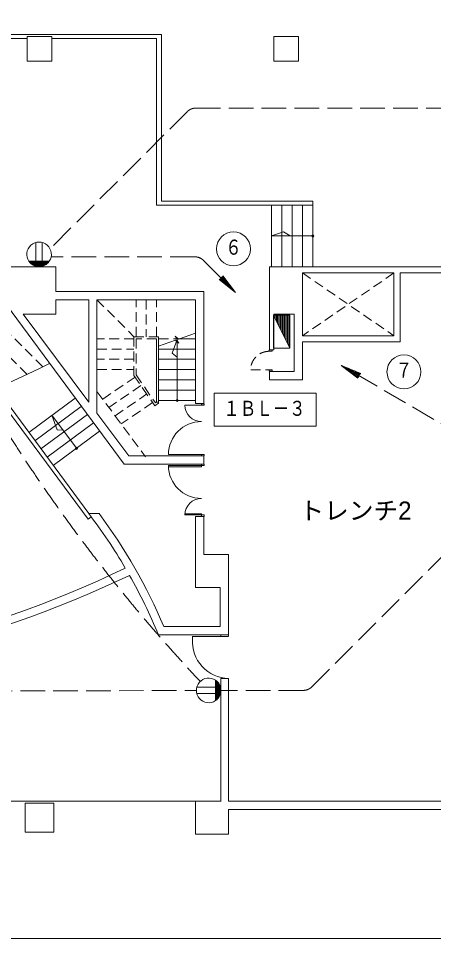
# Model space of a CAD drawing. Units: millimetres, scale not verified. Extents: x -74784 to -18784, y -38641 to 559.
# Drawn here: x -41465 to -31363, y -38641 to -16259 of the extents above; entities that cross this region are included whole.
import ezdxf
from ezdxf.enums import TextEntityAlignment as Align

# ---------------------------------------------------------------- set-up
doc = ezdxf.new("R2010")
doc.units = ezdxf.units.MM
doc.header["$LTSCALE"] = 200
doc.linetypes.add('DASHED1', pattern=[1.8, 1.2, -0.6])
doc.linetypes.add('DASHED3', pattern=[4, 3, -1])
for name, color, linetype, lineweight in [('1-0_155', 7, 'DASHED1', 9), ('1-8', 7, 'Continuous', 9), ('8-0', 7, 'DASHED3', 9), ('8-1', 7, 'Continuous', 9), ('8-2', 7, 'Continuous', 9), ('F-1', 7, 'Continuous', 9)]:
    doc.layers.add(name, color=color, linetype=linetype, lineweight=lineweight)
doc.layers.add('1-A', color=7, linetype='Continuous')
doc.styles.add('HG創英角ｺﾞｼｯｸUB', font='')
doc.styles.add('ＭＳ ゴシック', font='')
doc.styles.get('HG創英角ｺﾞｼｯｸUB').set_extended_font_data('HG創英角ｺﾞｼｯｸUB')
doc.styles.get('ＭＳ ゴシック').set_extended_font_data('MS Gothic')

msp = doc.modelspace()

# ---------------------------------------------------------------- linework, layer by layer
at = {"layer": '1-0_155'}
for p, q in [((-34553.4, -22451), (-32328.4, -23976)), ((-32328.4, -22451), (-34553.4, -23976)), ((-35813.4, -24806.2), (-35363.4, -24806.2))]:
    msp.add_line(p, q, dxfattribs=at)
msp.add_arc((-35363.4, -24806.2), 450, 90, 180, dxfattribs=at)
at = {"layer": '1-8'}
for p, q in [((-44578.4, -16751), (-41253.4, -16751)), ((-35303.4, -20801), (-35303.4, -22301)), ((-35053.4, -22301), (-35053.4, -20801)), ((-34803.4, -20801), (-34803.4, -22301)), ((-34553.4, -22301), (-34553.4, -20801)), ((-35303.4, -21551), (-34303.4, -21551)), ((-34553.4, -22451), (-32328.4, -22451)), ((-34553.4, -23976), (-34553.4, -22451)), ((-32328.4, -22451), (-32328.4, -23976)), ((-34753.4, -23451), (-35253.4, -23451)), ((-37570.8, -24060.3), (-37153.4, -23912)), ((-38053.4, -24231.7), (-37645.7, -24086.9)), ((-37603.4, -24071.9), (-37603.4, -25551)), ((-37544.7, -24051), (-37153.4, -24051)), ((-32328.4, -23976), (-34553.4, -23976)), ((-38053.4, -24231.7), (-38053.4, -25593.9)), ((-37153.4, -24301), (-38053.4, -24301)), ((-35363.4, -24321.2), (-35363.4, -24356.2)), ((-37153.4, -24551), (-38053.4, -24551)), ((-37153.4, -24801), (-38053.4, -24801)), ((-35363.4, -24806.2), (-35293.4, -24806.2)), ((-37153.4, -25051), (-38053.4, -25051)), ((-39768.4, -28440.3), (-42091.2, -25304.9)), ((-40084.3, -25494), (-41213.6, -26330.6)), ((-37153.4, -25301), (-38053.4, -25301)), ((-41064.8, -26531.4), (-39935.5, -25694.9)), ((-37153.4, -25551), (-38053.4, -25551)), ((-37413.4, -25666), (-36943.4, -25666)), ((-37013.4, -25631), (-37013.4, -25666)), ((-39786.7, -25895.7), (-40916, -26732.3)), ((-40767.2, -26933.2), (-39637.9, -26096.6)), ((-39489, -26297.5), (-40618.3, -27134.1)), ((-40381.1, -26273.8), (-40521.7, -26267.4)), ((-37813.4, -26866), (-36943.4, -26866)), ((-37013.4, -26901), (-37013.4, -26866)), ((-36953.4, -27101), (-36953.4, -26901)), ((-36943.4, -26866), (-36943.4, -26901)), ((-39691.6, -28383.4), (-39768.4, -28440.3)), ((-37234.6, -31296.3), (-36360.2, -31296.3)), ((-37229.9, -31296.3), (-37229.9, -31358.8)), ((-36535.7, -31251), (-36535.7, -31296.3)), ((-36353.4, -31296.3), (-36353.4, -31251)), ((-36535.7, -32314.7), (-36535.7, -35303.8)), ((-36353.4, -32314.7), (-36535.7, -32314.7)), ((-36353.4, -35301), (-36353.4, -32314.7)), ((-36535.7, -35301), (-63953.4, -35301)), ((-37153.4, -36101), (-37153.4, -35301)), ((-31053.4, -35301), (-36353.4, -35301)), ((-36353.4, -35501), (-36353.4, -36101)), ((-36353.4, -36101), (-37153.4, -36101))]:
    msp.add_line(p, q, dxfattribs=at)
at = {"layer": '1-8', "linetype": 'DASHED1'}
for p, q in [((-41254.9, -24918), (-43401.9, -22771)), ((-40874.7, -24732.6), (-42836.2, -22771)), ((-38603.4, -24001), (-38603.4, -23101)), ((-38353.4, -23101), (-38353.4, -24001)), ((-38103.4, -24001), (-38103.4, -23101)), ((-38653.4, -24051), (-39553.4, -24051)), ((-38053.4, -24001), (-38653.4, -24001)), ((-38053.4, -24001), (-38053.4, -24231.7)), ((-38053.4, -24051), (-37544.7, -24051)), ((-39553.4, -24301), (-38653.4, -24301)), ((-38653.4, -24551), (-39553.4, -24551)), ((-39553.4, -24801), (-38653.4, -24801)), ((-39413, -25522.4), (-38625.1, -24982.1)), ((-38483.7, -25188.3), (-39263.5, -25723)), ((-39553.4, -25333.8), (-38371, -26921.3)), ((-39114, -25923.7), (-38342.3, -25394.5)), ((-38201, -25600.7), (-38964.6, -26124.3))]:
    msp.add_line(p, q, dxfattribs=at)
at = {"layer": '1-8'}
for points in [[(-35353.4, -24321.2), (-35353.4, -22301), (-28753.4, -22301), (-28753.4, -17401), (-29353.4, -17401), (-29353.4, -16601), (-28753.4, -16601), (-28753.4, -11701), (-29353.4, -11701), (-29353.4, -10901), (-28753.4, -10901), (-28753.4, -7349.8)], [(-34303.4, -22301), (-34303.4, -20701), (-37986.8, -20701), (-37986.8, -16651), (-45228.4, -16651)], [(-40653.4, -16751), (-38103.4, -16751), (-38103.4, -20801), (-34303.4, -20801)], [(-34853.9, -21551), (-35017.1, -21450.2), (-35303.4, -21551)], [(-36943.4, -26901), (-38777.8, -26901), (-39553.4, -25859.7), (-39553.4, -23101), (-37153.4, -23101), (-37153.4, -25626.1), (-36953.4, -25626.1), (-36953.4, -22901), (-40553.4, -22901), (-40553.4, -22301), (-42403.4, -22301)], [(-63563.4, -27101), (-61613, -27101), (-58353.4, -22701), (-58353.4, -22501), (-42153.4, -22501), (-42153.4, -22701), (-38893.8, -27101), (-36943.4, -27101), (-36943.4, -27136), (-37813.4, -27136)], [(-29153.4, -31476), (-29153.4, -29976), (-28703.4, -29976), (-28703.4, -23976), (-29103.4, -23976), (-29103.4, -23101), (-29353.4, -23101), (-29353.4, -22451), (-32178.4, -22451), (-32178.4, -24126), (-34553.4, -24126), (-34553.4, -25051), (-35353.4, -25051), (-35353.4, -24851), (-34753.4, -24851), (-34753.4, -23451)], [(-35253.4, -23451), (-35253.4, -24321.2), (-35363.4, -24321.2)], [(-37603.4, -24071.9), (-37723.1, -24404.9), (-37603.4, -24502.3)], [(-37570.8, -24060.3), (-37648.9, -23991.8), (-37560.8, -24160.4), (-37645.7, -24086.9)], [(-38053.4, -25593.9), (-38103.4, -25593.9), (-38103.4, -24249.5)], [(-35363.4, -24356.2), (-35293.4, -24356.2), (-35293.4, -24321.2)], [(-35293.4, -24806.2), (-35293.4, -24841.2), (-35363.4, -24841.2), (-35363.4, -24806.2)], [(-42015.2, -25248.6), (-39753.9, -28301), (-39503.5, -28301)], [(-36943.4, -25666), (-36943.4, -25631), (-37013.4, -25631)], [(-40521.7, -26267.4), (-40649, -25912.3), (-40053.7, -26715.8)], [(-37813.4, -27166), (-37013.4, -27166), (-37013.4, -27101)], [(-37924.7, -31051), (-36553.4, -31051), (-36553.4, -30101), (-37153.4, -30101), (-37153.4, -28375.9), (-36953.4, -28375.9), (-36953.4, -29301), (-36353.4, -29301), (-36353.4, -31251), (-38057.6, -31251)], [(-30853.4, -31626), (-30853.4, -35301), (-30193.4, -35301), (-30193.4, -36101), (-31053.4, -36101), (-31053.4, -35501), (-36353.4, -35501)]]:
    msp.add_lwpolyline(points, dxfattribs=at)
for points in [[(-41253.4, -16701), (-40653.4, -16701), (-40653.4, -17301), (-41253.4, -17301)], [(-34653.4, -17301), (-35253.4, -17301), (-35253.4, -16701), (-34653.4, -16701)], [(-41347.5, -23451), (-39753.4, -25591.2), (-39753.4, -23101), (-40553.4, -23101), (-40553.4, -23451)], [(-37413.4, -28306), (-37013.4, -28306), (-37013.4, -28371), (-36943.4, -28371), (-36943.4, -28336), (-37413.4, -28336)], [(-40603.4, -35351), (-40603.4, -36051), (-41303.4, -36051), (-41303.4, -35351)]]:
    msp.add_lwpolyline(points, close=True, dxfattribs=at)
at = {"layer": '1-8', "linetype": 'DASHED1'}
for points in [[(-39553.4, -23101), (-38653.4, -24001), (-38653.4, -24940.9), (-38144.6, -25682.8), (-38053.4, -25620.3), (-38053.4, -25593.9)], [(-38103.4, -24249.5), (-38103.4, -24051), (-38603.4, -24051), (-38603.4, -24925.4), (-38131.7, -25613.3), (-38103.4, -25593.9)]]:
    msp.add_lwpolyline(points, dxfattribs=at)
at = {"layer": '1-8'}
for centre in [(-34303.4, -21551), (-37603.4, -25551), (-40053.7, -26715.8)]:
    msp.add_circle(centre, 25, dxfattribs=at)
at = {"layer": '1-8', "color": 4}
msp.add_arc((-50266.7, -5960.9), 20990.2, 247.21247, 297.08364, dxfattribs=at)
at = {"layer": '1-8'}
for centre, radius, start, end in [((-37013.4, -25666), 400, 180, 270), ((-37013.4, -26866), 800, 90, 180), ((-37013.4, -27136), 800, 180, 270), ((-37013.4, -28336), 400, 90, 180), ((-50253.4, -36301), 13200, 30.3671, 37.3052), ((-50253.4, -36301), 13400, 23.06599, 36.6564), ((-50235.6, -6083.6), 26146.5, 244.15336, 295.7793), ((-50253.4, -5729.9), 26678.5, 244.48486, 295.51514), ((-50253.4, -36301), 13200, 22.49332, 29.4732), ((-36331.6, -31414.9), 900, 176.42367, 268.61541)]:
    msp.add_arc(centre, radius, start, end, dxfattribs=at)
at = {"layer": '8-0'}
msp.add_arc((-7407.8, -4575.3), 40639.9, 212.3951, 223.18184, dxfattribs=at)
at = {"layer": '8-1'}
for p, q in [((-41040.5, -22167.7), (-41040.5, -21710.5)), ((-40884.2, -22167.7), (-40884.2, -21710.5)), ((-40713.5, -22167.7), (-41211.2, -22167.7)), ((-40725.2, -22183.9), (-41199.5, -22183.9)), ((-40738.7, -22200.1), (-41186, -22200.1)), ((-40754.3, -22216.4), (-41170.3, -22216.4)), ((-40772.6, -22232.6), (-41152.1, -22232.6)), ((-40794.4, -22248.8), (-41130.3, -22248.8)), ((-40821.4, -22265), (-41103.3, -22265)), ((-40857.3, -22281.2), (-41067.4, -22281.2)), ((-40921.6, -22297.4), (-41003.1, -22297.4)), ((-35258.8, -23480.2), (-34858.8, -24280.2)), ((-35218.8, -23480.2), (-35218.8, -23560.2)), ((-35188.8, -23480.2), (-35188.8, -23620.2)), ((-35158.8, -23480.2), (-35158.8, -23680.2)), ((-35128.8, -23480.2), (-35128.8, -23740.2)), ((-35098.8, -23480.2), (-35098.8, -23800.2)), ((-35068.8, -23480.2), (-35068.8, -23860.2)), ((-35038.8, -23480.2), (-35038.8, -23920.2)), ((-35008.8, -23480.2), (-35008.8, -23980.2)), ((-34978.8, -23480.2), (-34978.8, -24040.2)), ((-34948.8, -23480.2), (-34948.8, -24100.2)), ((-34918.8, -23480.2), (-34918.8, -24160.2)), ((-34888.8, -23480.2), (-34888.8, -24220.2)), ((-36698.2, -26173.6), (-36698.2, -25373.6)), ((-34220.4, -25373.6), (-36698.2, -25373.6)), ((-34220.4, -26173.6), (-34220.4, -25373.6)), ((-34220.4, -26173.6), (-36698.2, -26173.6)), ((-36668.2, -32355), (-36668.2, -32852.7)), ((-36652, -32366.7), (-36652, -32841)), ((-36635.8, -32380.2), (-36635.8, -32827.5)), ((-36619.6, -32395.9), (-36619.6, -32811.9)), ((-36603.4, -32414.1), (-36603.4, -32793.6)), ((-36587.1, -32435.9), (-36587.1, -32771.8)), ((-36668.2, -32525.7), (-37125.4, -32525.7)), ((-36570.9, -32462.9), (-36570.9, -32744.8)), ((-36554.7, -32498.8), (-36554.7, -32708.9)), ((-36538.5, -32563.1), (-36538.5, -32644.6)), ((-36668.2, -32682), (-37125.4, -32682))]:
    msp.add_line(p, q, dxfattribs=at)
msp.add_lwpolyline([(-35258.8, -23480.2), (-35258.8, -24280.2), (-34858.8, -24280.2), (-34858.8, -23480.2)], close=True, dxfattribs=at)
for centre, start, end in [((-40962.3, -22000.2), 326.0455, 213.95448), ((-40962.3, -22000.2), 213.95448, 326.0455), ((-40962.3, -22000.2), 213.95448, 326.0455), ((-36835.7, -32603.9), 56.0455, 303.95448), ((-36835.7, -32603.9), 303.95448, 56.0455), ((-36835.7, -32603.9), 303.95448, 56.0455)]:
    msp.add_arc(centre, 300, start, end, dxfattribs=at)
at = {"layer": '8-2', "linetype": 'DASHED3'}
for p, q in [((-37358.6, -18528.7), (-40694.7, -21864.7)), ((-37146.4, -18440.8), (-29361.8, -18440.8)), ((-37172.1, -22058.4), (-40668, -22058.4)), ((-36960, -22146.2), (-36179.1, -22927.1)), ((-29284.2, -27220.5), (-33607.9, -24698.3)), ((-34322.9, -32516), (-29266, -27459)), ((-49417.3, -32642.2), (-37135.7, -32605.2)), ((-34535, -32603.9), (-36535.7, -32603.9))]:
    msp.add_line(p, q, dxfattribs=at)
at = {"layer": '8-2'}
for p, q in [((-36432.9, -22592.3), (-36562, -22591.6)), ((-36444.3, -22577.3), (-36546.9, -22576.7)), ((-36455.7, -22562.2), (-36531.8, -22561.8)), ((-36467.2, -22547.1), (-36516.7, -22546.9)), ((-36478.6, -22532.1), (-36501.6, -22531.9)), ((-36179.1, -22927.1), (-36488.5, -22519)), ((-36179.1, -22927.1), (-36583.6, -22612.9)), ((-36421.5, -22607.4), (-36577.1, -22606.5)), ((-36410, -22622.5), (-36572.6, -22621.5)), ((-36398.6, -22637.5), (-36553.1, -22636.6)), ((-36387.2, -22652.6), (-36533.6, -22651.8)), ((-36375.8, -22667.7), (-36514.2, -22666.9)), ((-36364.4, -22682.8), (-36494.7, -22682)), ((-36352.9, -22697.8), (-36475.3, -22697.1)), ((-36341.5, -22712.9), (-36455.8, -22712.2)), ((-36330.1, -22728), (-36436.3, -22727.3)), ((-36318.7, -22743), (-36416.9, -22742.4)), ((-36307.3, -22758.1), (-36397.4, -22757.6)), ((-36295.8, -22773.2), (-36378, -22772.7)), ((-36284.4, -22788.2), (-36358.5, -22787.8)), ((-36273, -22803.3), (-36339, -22802.9)), ((-36261.6, -22818.4), (-36319.6, -22818)), ((-36250.1, -22833.4), (-36300.1, -22833.1)), ((-36238.7, -22848.5), (-36280.7, -22848.2)), ((-36227.3, -22863.6), (-36261.2, -22863.4)), ((-36215.9, -22878.6), (-36241.7, -22878.5)), ((-36204.5, -22893.7), (-36222.3, -22893.6)), ((-36193, -22908.8), (-36202.8, -22908.7)), ((-36181.6, -22923.8), (-36183.4, -22923.8)), ((-33607.9, -24698.3), (-33135.6, -24896.4)), ((-33607.9, -24698.3), (-33203, -25011.9)), ((-33604.6, -24700.9), (-33603, -24700.4)), ((-33589.7, -24712.4), (-33580.2, -24709.9)), ((-33574.7, -24724), (-33557.5, -24719.5)), ((-33559.8, -24735.6), (-33534.8, -24729)), ((-33544.9, -24747.2), (-33512.1, -24738.5)), ((-33529.9, -24758.7), (-33489.3, -24748.1)), ((-33515, -24770.3), (-33466.6, -24757.6)), ((-33500, -24781.9), (-33443.9, -24767.1)), ((-33485.1, -24793.5), (-33421.2, -24776.7)), ((-33470.1, -24805.1), (-33398.5, -24786.2)), ((-33455.2, -24816.6), (-33375.7, -24795.7)), ((-33440.2, -24828.2), (-33353, -24805.3)), ((-33425.3, -24839.8), (-33330.3, -24814.8)), ((-33410.3, -24851.4), (-33307.6, -24824.3)), ((-33395.4, -24862.9), (-33284.8, -24833.9)), ((-33380.4, -24874.5), (-33262.1, -24843.4)), ((-33365.5, -24886.1), (-33239.4, -24852.9)), ((-33350.5, -24897.7), (-33216.7, -24862.4)), ((-33335.6, -24909.2), (-33194, -24872)), ((-33320.6, -24920.8), (-33171.2, -24881.5)), ((-33305.7, -24932.4), (-33148.5, -24891)), ((-33290.7, -24944), (-33140.2, -24904.4)), ((-33275.8, -24955.6), (-33150.9, -24922.7)), ((-33260.8, -24967.1), (-33161.6, -24941)), ((-33245.9, -24978.7), (-33172.3, -24959.3)), ((-33230.9, -24990.3), (-33183, -24977.7)), ((-33216, -25001.9), (-33193.7, -24996))]:
    msp.add_line(p, q, dxfattribs=at)
for centre in [(-36233.1, -21866.3), (-32084.2, -24857)]:
    msp.add_circle(centre, 412.5, dxfattribs=at)
at = {"layer": '8-2', "linetype": 'DASHED3'}
for centre, start, end in [((-37146.4, -18740.8), 90, 135), ((-37172.1, -22358.4), 45, 90), ((-34535, -32303.9), 270, 315)]:
    msp.add_arc(centre, 300, start, end, dxfattribs=at)
at = {"layer": 'F-1'}
msp.add_line((-74783.9, -38641.4), (-18783.9, -38641.4), dxfattribs=at)

# ---------------------------------------------------------------- texts
at = {"layer": '1-A', "style": 'HG創英角ｺﾞｼｯｸUB'}
msp.add_text('トレンチ2', height=439.9, dxfattribs=at).set_placement((-34626.5, -28581.9), align=Align.BOTTOM_LEFT)
at = {"layer": '8-2', "style": 'ＭＳ ゴシック', "width": 0.8}
for s, p in [('６', (-36433.1, -22116.3)), ('７', (-32284.2, -25107)), ('１ＢＬ－３', (-36478, -26036.5))]:
    msp.add_text(s, height=366.6, dxfattribs=at).set_placement(p, align=Align.BOTTOM_LEFT)

doc.saveas('drawing.dxf')
